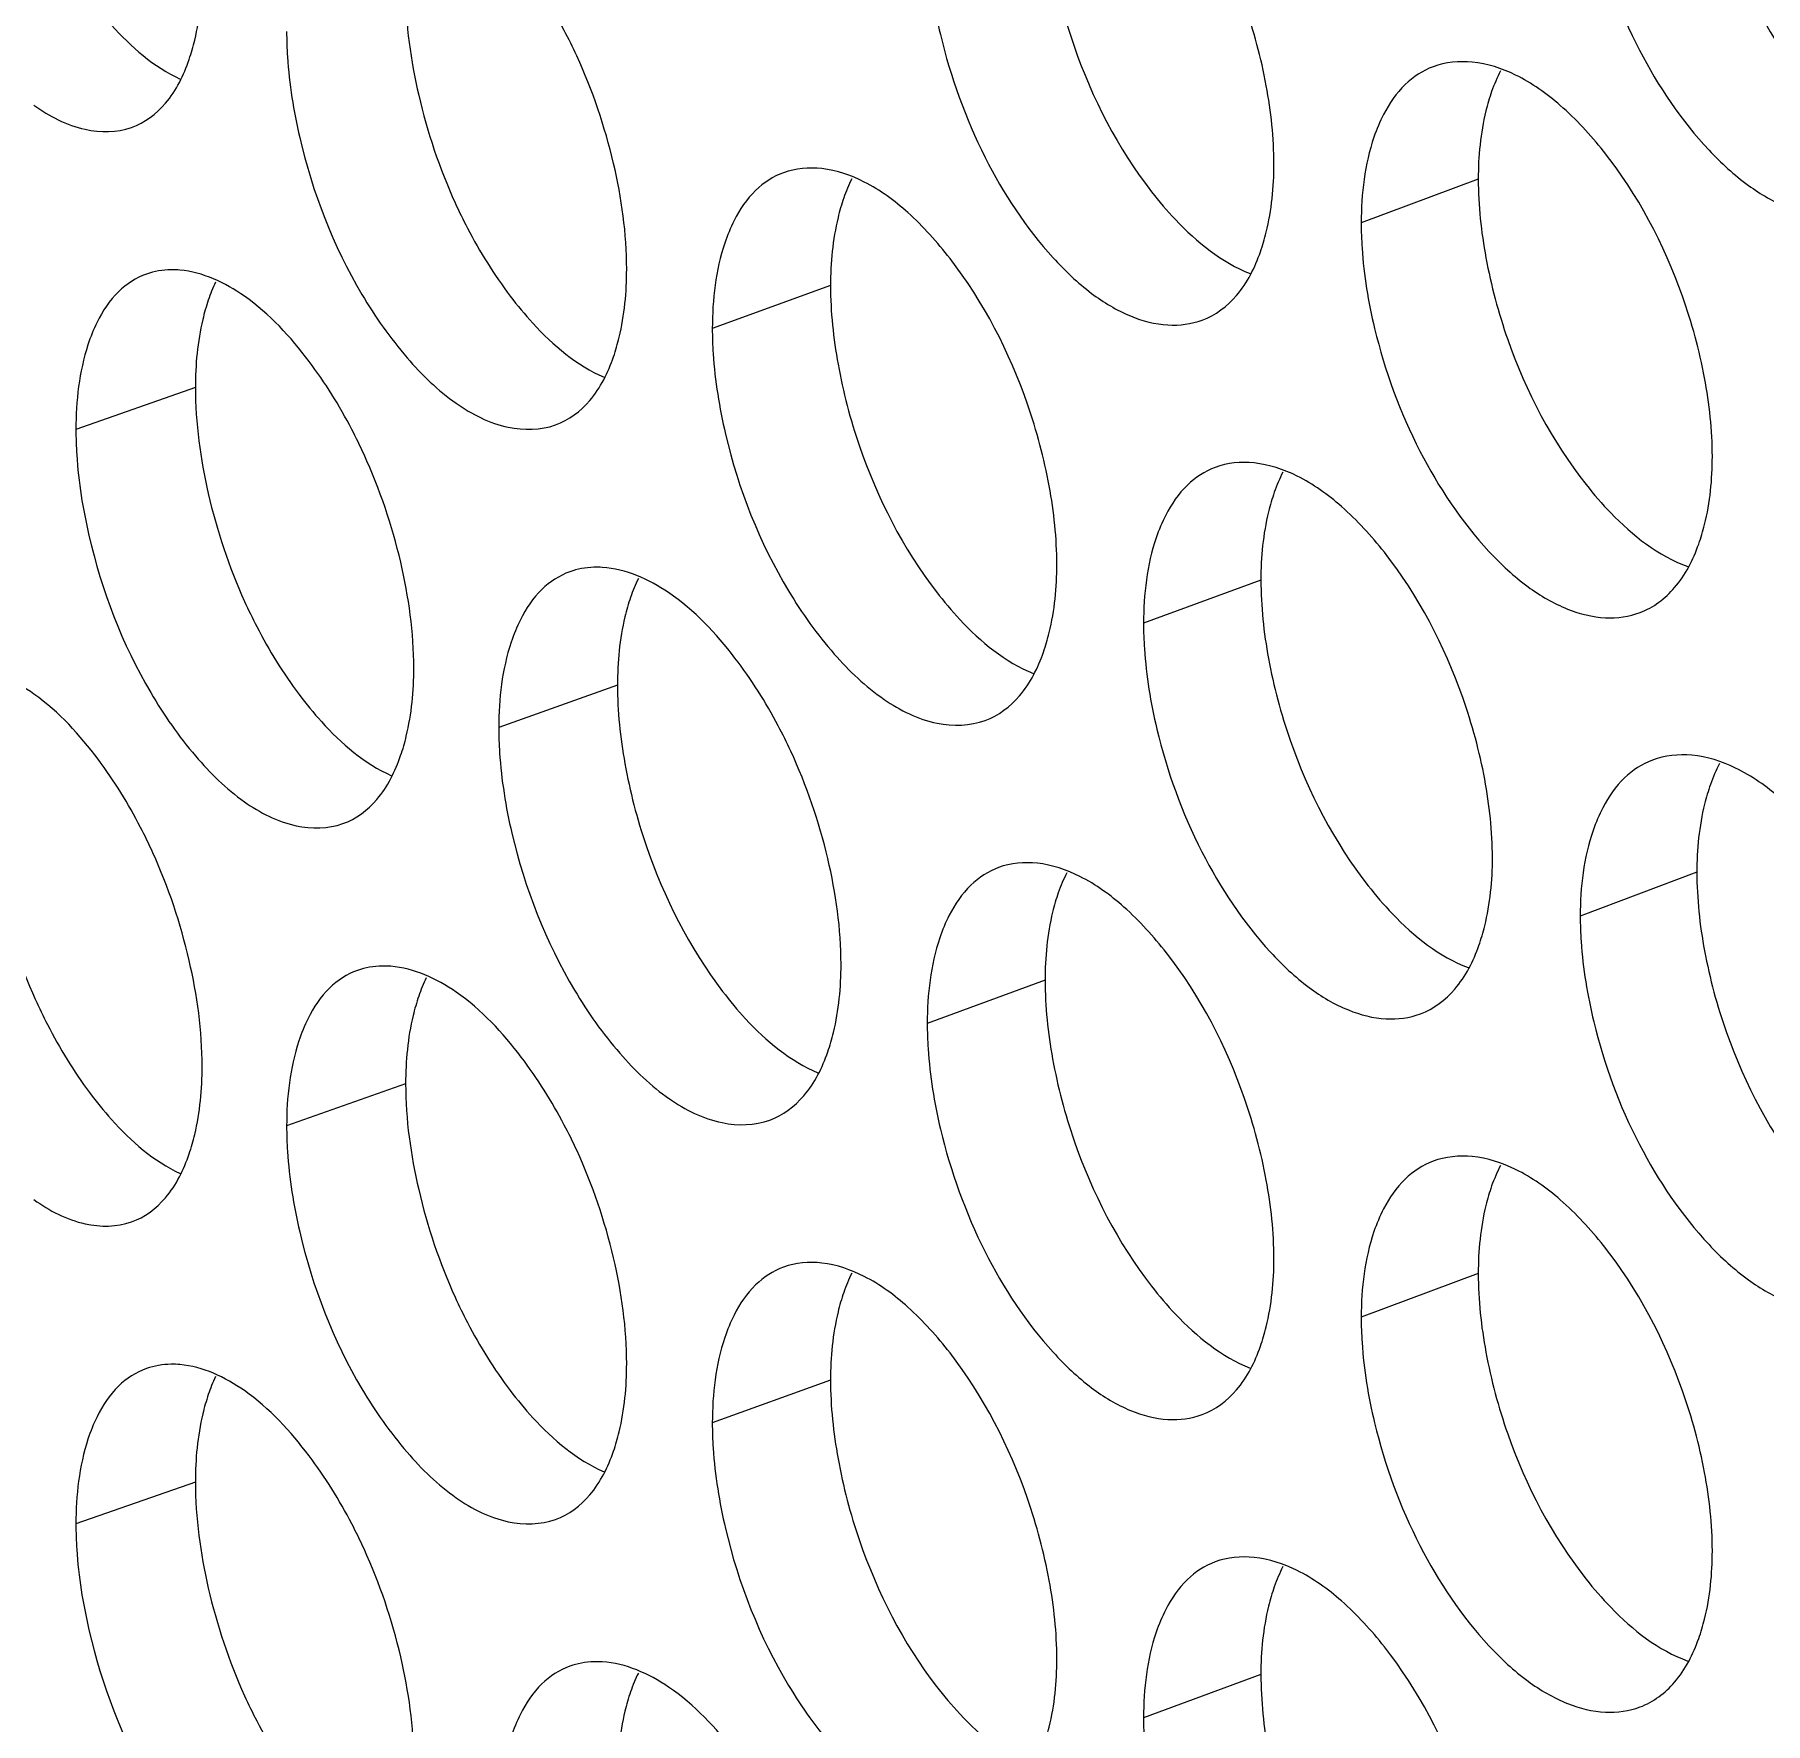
# Model space of a CAD drawing. Header units: millimetres. Extents: x 1177 to 4147, y 93 to 2194.
# Drawn here: x 2520.02 to 2532.47, y 943.65 to 955.8 of the extents above; entities that cross this region are included whole.
import ezdxf

# ---------------------------------------------------------------- set-up
doc = ezdxf.new("R2010")
doc.units = ezdxf.units.MM
doc.header["$LTSCALE"] = 0.1
doc.layers.get('0').update_dxf_attribs({"lineweight": 13})
doc.layers.add('标注', color=251, linetype='Continuous', lineweight=9)

# ---------------------------------------------------------------- blocks, each defined once
blk = doc.blocks.new('02')
at = {"layer": '标注'}
for p, q in [((4383.995, 955.218), (4382.792, 954.769)), ((4383.995, 955.218), (4382.792, 954.769)), ((4377.338, 954.123), (4376.123, 953.683)), ((4370.81, 953.075), (4369.582, 952.644)), ((4381.761, 951.097), (4380.555, 950.652)), ((4375.148, 950.018), (4373.928, 949.582)), ((4386.242, 948.093), (4385.043, 947.642)), ((4379.543, 946.983), (4378.332, 946.54)), ((4372.971, 945.919), (4371.748, 945.485)), ((4383.995, 943.968), (4382.792, 943.519)), ((4377.338, 942.873), (4376.123, 942.433)), ((4370.81, 941.825), (4369.582, 941.394)), ((4370.81, 941.825), (4369.582, 941.394)), ((4381.761, 939.847), (4380.555, 939.402))]:
    blk.add_line(p, q, dxfattribs=at)
for points, knots in [([(4386.242, 959.343), (4386.242, 959.073), (4386.303, 958.512), (4386.598, 957.424), (4387.006, 956.648), (4387.358, 956.206)], [0, 0, 0, 0, 0.239996, 0.497521, 1, 1, 1, 1]), ([(4381.895, 955.372), (4381.895, 955.642), (4381.834, 956.203), (4381.542, 957.291), (4381.139, 958.069), (4380.791, 958.515)], [0, 0, 0, 0, 0.240004, 0.497624, 1, 1, 1, 1]), ([(4381.895, 955.372), (4381.895, 955.642), (4381.834, 956.203), (4381.542, 957.291), (4381.139, 958.069), (4380.791, 958.515)], [0, 0, 0, 0, 0.240004, 0.497624, 1, 1, 1, 1]), ([(4379.543, 958.233), (4379.543, 957.962), (4379.603, 957.401), (4379.892, 956.312), (4380.291, 955.534), (4380.638, 955.088)], [0, 0, 0, 0, 0.240215, 0.497973, 1, 1, 1, 1]), ([(4379.543, 958.233), (4379.543, 957.962), (4379.603, 957.401), (4379.892, 956.312), (4380.291, 955.534), (4380.638, 955.088)], [0, 0, 0, 0, 0.240215, 0.497973, 1, 1, 1, 1]), ([(4378.332, 957.79), (4378.332, 957.703), (4378.345, 957.337), (4378.404, 956.974), (4378.468, 956.703)], [0, 0, 0, 0, 0.23764, 1, 1, 1, 1]), ([(4378.332, 957.79), (4378.332, 957.703), (4378.345, 957.337), (4378.404, 956.974), (4378.468, 956.703)], [0, 0, 0, 0, 0.23764, 1, 1, 1, 1]), ([(4385.183, 957.806), (4385.288, 957.37), (4385.591, 956.549), (4386.183, 955.668), (4386.74, 955.154), (4387.151, 954.914), (4387.557, 954.814), (4387.818, 954.85), (4387.93, 954.893)], [0, 0, 0, 0, 0.307608, 0.594138, 0.718158, 0.825202, 0.917274, 1, 1, 1, 1]), ([(4374.73, 956.485), (4374.689, 956.573), (4374.525, 956.906), (4374.327, 957.223), (4374.16, 957.442)], [0, 0, 0, 0, 0.259052, 1, 1, 1, 1]), ([(4370.746, 956.449), (4370.769, 956.514), (4370.852, 956.807), (4370.88, 957.113), (4370.88, 957.348)], [0, 0, 0, 0, 0.227639, 1, 1, 1, 1]), ([(4369.722, 957.078), (4369.793, 956.983), (4370.056, 956.659), (4370.382, 956.372), (4370.654, 956.247)], [0, 0, 0, 0, 0.283758, 1, 1, 1, 1]), ([(4372.971, 957.169), (4372.971, 956.804), (4373.077, 956.048), (4373.319, 955.328), (4373.48, 954.974)], [0, 0, 0, 0, 0.484071, 1, 1, 1, 1]), ([(4371.748, 956.735), (4371.748, 956.648), (4371.761, 956.282), (4371.819, 955.919), (4371.882, 955.647)], [0, 0, 0, 0, 0.237569, 1, 1, 1, 1]), ([(4378.468, 956.703), (4378.572, 956.268), (4378.867, 955.448), (4379.445, 954.565), (4379.99, 954.045), (4380.392, 953.801), (4380.79, 953.695), (4381.046, 953.728), (4381.157, 953.769)], [0, 0, 0, 0, 0.309142, 0.59647, 0.720459, 0.827093, 0.918352, 1, 1, 1, 1]), ([(4378.468, 956.703), (4378.572, 956.268), (4378.867, 955.448), (4379.445, 954.565), (4379.99, 954.045), (4380.392, 953.801), (4380.79, 953.695), (4381.046, 953.728), (4381.157, 953.769)], [0, 0, 0, 0, 0.309142, 0.59647, 0.720459, 0.827093, 0.918352, 1, 1, 1, 1]), ([(4375.243, 954.292), (4375.243, 954.657), (4375.137, 955.412), (4374.892, 956.131), (4374.73, 956.485)], [0, 0, 0, 0, 0.483896, 1, 1, 1, 1]), ([(4370.154, 955.749), (4370.289, 955.797), (4370.553, 955.997), (4370.691, 956.287), (4370.746, 956.449)], [0, 0, 0, 0, 0.455161, 1, 1, 1, 1]), ([(4383.531, 956.373), (4383.425, 956.333), (4383.218, 956.197), (4383.08, 955.995), (4383.022, 955.883)], [0, 0, 0, 0, 0.472462, 1, 1, 1, 1]), ([(4383.531, 956.373), (4383.425, 956.333), (4383.218, 956.197), (4383.08, 955.995), (4383.022, 955.883)], [0, 0, 0, 0, 0.472462, 1, 1, 1, 1]), ([(4385.283, 955.505), (4385.148, 955.674), (4384.876, 955.971), (4384.419, 956.297), (4383.959, 956.449), (4383.658, 956.42), (4383.531, 956.373)], [0, 0, 0, 0, 0.312206, 0.579944, 0.804159, 1, 1, 1, 1]), ([(4385.283, 955.505), (4385.148, 955.674), (4384.876, 955.971), (4384.419, 956.297), (4383.959, 956.449), (4383.658, 956.42), (4383.531, 956.373)], [0, 0, 0, 0, 0.312206, 0.579944, 0.804159, 1, 1, 1, 1]), ([(4369.151, 955.978), (4369.309, 955.865), (4369.629, 955.695), (4370.004, 955.696), (4370.154, 955.749)], [0, 0, 0, 0, 0.548694, 1, 1, 1, 1]), ([(4384.133, 956.119), (4384.11, 956.053), (4384.024, 955.76), (4383.995, 955.453), (4383.995, 955.218)], [0, 0, 0, 0, 0.228418, 1, 1, 1, 1]), ([(4384.133, 956.119), (4384.11, 956.053), (4384.024, 955.76), (4383.995, 955.453), (4383.995, 955.218)], [0, 0, 0, 0, 0.228418, 1, 1, 1, 1]), ([(4383.022, 955.883), (4382.983, 955.808), (4382.837, 955.455), (4382.792, 955.066), (4382.792, 954.769)], [0, 0, 0, 0, 0.221061, 1, 1, 1, 1]), ([(4383.022, 955.883), (4382.983, 955.808), (4382.837, 955.455), (4382.792, 955.066), (4382.792, 954.769)], [0, 0, 0, 0, 0.221061, 1, 1, 1, 1]), ([(4371.882, 955.647), (4372.013, 955.083), (4372.325, 954.279), (4372.943, 953.396), (4373.303, 953.045), (4373.491, 952.914)], [0, 0, 0, 0, 0.538492, 0.786102, 1, 1, 1, 1]), ([(4386.401, 952.368), (4386.401, 952.638), (4386.339, 953.199), (4386.043, 954.286), (4385.635, 955.062), (4385.283, 955.505)], [0, 0, 0, 0, 0.239858, 0.497322, 1, 1, 1, 1]), ([(4386.401, 952.368), (4386.401, 952.638), (4386.339, 953.199), (4386.043, 954.286), (4385.635, 955.062), (4385.283, 955.505)], [0, 0, 0, 0, 0.239858, 0.497322, 1, 1, 1, 1]), ([(4376.855, 955.284), (4376.749, 955.246), (4376.54, 955.109), (4376.404, 954.905), (4376.347, 954.792)], [0, 0, 0, 0, 0.470447, 1, 1, 1, 1]), ([(4378.566, 954.402), (4378.435, 954.571), (4378.17, 954.868), (4377.724, 955.196), (4377.275, 955.354), (4376.979, 955.329), (4376.855, 955.284)], [0, 0, 0, 0, 0.313876, 0.582158, 0.805693, 1, 1, 1, 1]), ([(4381.757, 954.471), (4381.78, 954.537), (4381.866, 954.829), (4381.895, 955.137), (4381.895, 955.372)], [0, 0, 0, 0, 0.228354, 1, 1, 1, 1]), ([(4381.757, 954.471), (4381.78, 954.537), (4381.866, 954.829), (4381.895, 955.137), (4381.895, 955.372)], [0, 0, 0, 0, 0.228354, 1, 1, 1, 1]), ([(4380.638, 955.088), (4380.715, 954.988), (4381, 954.654), (4381.357, 954.362), (4381.651, 954.247)], [0, 0, 0, 0, 0.28452, 1, 1, 1, 1]), ([(4380.638, 955.088), (4380.715, 954.988), (4381, 954.654), (4381.357, 954.362), (4381.651, 954.247)], [0, 0, 0, 0, 0.28452, 1, 1, 1, 1]), ([(4383.995, 955.218), (4383.995, 954.947), (4384.056, 954.386), (4384.349, 953.298), (4384.753, 952.521), (4385.104, 952.078)], [0, 0, 0, 0, 0.240069, 0.497672, 1, 1, 1, 1]), ([(4383.995, 955.218), (4383.995, 954.947), (4384.056, 954.386), (4384.349, 953.298), (4384.753, 952.521), (4385.104, 952.078)], [0, 0, 0, 0, 0.240069, 0.497672, 1, 1, 1, 1]), ([(4373.48, 954.974), (4373.52, 954.886), (4373.683, 954.553), (4373.88, 954.235), (4374.046, 954.016)], [0, 0, 0, 0, 0.259163, 1, 1, 1, 1]), ([(4377.474, 955.024), (4377.451, 954.958), (4377.366, 954.665), (4377.338, 954.358), (4377.338, 954.123)], [0, 0, 0, 0, 0.227989, 1, 1, 1, 1]), ([(4376.347, 954.792), (4376.309, 954.717), (4376.166, 954.365), (4376.123, 953.979), (4376.123, 953.683)], [0, 0, 0, 0, 0.220518, 1, 1, 1, 1]), ([(4382.792, 954.769), (4382.792, 954.682), (4382.805, 954.317), (4382.865, 953.954), (4382.93, 953.683)], [0, 0, 0, 0, 0.237689, 1, 1, 1, 1]), ([(4382.792, 954.769), (4382.792, 954.682), (4382.805, 954.317), (4382.865, 953.954), (4382.93, 953.683)], [0, 0, 0, 0, 0.237689, 1, 1, 1, 1]), ([(4379.664, 951.257), (4379.664, 951.527), (4379.603, 952.088), (4379.312, 953.177), (4378.913, 953.955), (4378.566, 954.402)], [0, 0, 0, 0, 0.240077, 0.497775, 1, 1, 1, 1]), ([(4381.157, 953.769), (4381.293, 953.819), (4381.558, 954.02), (4381.7, 954.31), (4381.757, 954.471)], [0, 0, 0, 0, 0.459026, 1, 1, 1, 1]), ([(4381.157, 953.769), (4381.293, 953.819), (4381.558, 954.02), (4381.7, 954.31), (4381.757, 954.471)], [0, 0, 0, 0, 0.459026, 1, 1, 1, 1]), ([(4370.307, 954.242), (4370.2, 954.204), (4369.991, 954.068), (4369.857, 953.861), (4369.8, 953.747)], [0, 0, 0, 0, 0.468263, 1, 1, 1, 1]), ([(4370.651, 954.283), (4370.621, 954.285), (4370.505, 954.29), (4370.388, 954.27), (4370.307, 954.242)], [0, 0, 0, 0, 0.258637, 1, 1, 1, 1]), ([(4371.978, 953.345), (4371.789, 953.596), (4371.414, 954.01), (4370.888, 954.262), (4370.651, 954.283)], [0, 0, 0, 0, 0.568686, 1, 1, 1, 1]), ([(4375.108, 953.392), (4375.131, 953.458), (4375.215, 953.75), (4375.243, 954.057), (4375.243, 954.292)], [0, 0, 0, 0, 0.227924, 1, 1, 1, 1]), ([(4374.046, 954.016), (4374.119, 953.92), (4374.391, 953.591), (4374.729, 953.303), (4375.01, 953.181)], [0, 0, 0, 0, 0.284096, 1, 1, 1, 1]), ([(4377.338, 954.123), (4377.338, 953.853), (4377.398, 953.291), (4377.685, 952.202), (4378.082, 951.423), (4378.426, 950.975)], [0, 0, 0, 0, 0.240288, 0.498123, 1, 1, 1, 1]), ([(4370.943, 953.974), (4370.921, 953.909), (4370.838, 953.616), (4370.81, 953.31), (4370.81, 953.075)], [0, 0, 0, 0, 0.227562, 1, 1, 1, 1]), ([(4369.8, 953.747), (4369.763, 953.672), (4369.624, 953.321), (4369.582, 952.937), (4369.582, 952.644)], [0, 0, 0, 0, 0.220019, 1, 1, 1, 1]), ([(4376.123, 953.683), (4376.123, 953.596), (4376.136, 953.231), (4376.195, 952.867), (4376.259, 952.596)], [0, 0, 0, 0, 0.237616, 1, 1, 1, 1]), ([(4382.93, 953.683), (4383.035, 953.247), (4383.336, 952.427), (4383.922, 951.545), (4384.475, 951.029), (4384.884, 950.788), (4385.287, 950.686), (4385.546, 950.721), (4385.658, 950.763)], [0, 0, 0, 0, 0.308117, 0.594911, 0.718921, 0.825829, 0.917631, 1, 1, 1, 1]), ([(4382.93, 953.683), (4383.035, 953.247), (4383.336, 952.427), (4383.922, 951.545), (4384.475, 951.029), (4384.884, 950.788), (4385.287, 950.686), (4385.546, 950.721), (4385.658, 950.763)], [0, 0, 0, 0, 0.308117, 0.594911, 0.718921, 0.825829, 0.917631, 1, 1, 1, 1]), ([(4372.544, 952.387), (4372.504, 952.474), (4372.341, 952.808), (4372.144, 953.126), (4371.978, 953.345)], [0, 0, 0, 0, 0.259142, 1, 1, 1, 1]), ([(4374.512, 952.691), (4374.648, 952.74), (4374.912, 952.941), (4375.052, 953.231), (4375.108, 953.392)], [0, 0, 0, 0, 0.456741, 1, 1, 1, 1]), ([(4370.81, 953.075), (4370.81, 952.709), (4370.914, 951.954), (4371.155, 951.233), (4371.315, 950.878)], [0, 0, 0, 0, 0.484109, 1, 1, 1, 1]), ([(4373.491, 952.914), (4373.652, 952.801), (4373.979, 952.631), (4374.36, 952.637), (4374.512, 952.691)], [0, 0, 0, 0, 0.547725, 1, 1, 1, 1]), ([(4369.582, 952.644), (4369.582, 952.557), (4369.595, 952.191), (4369.653, 951.827), (4369.716, 951.555)], [0, 0, 0, 0, 0.237546, 1, 1, 1, 1]), ([(4376.259, 952.596), (4376.391, 952.032), (4376.708, 951.228), (4377.334, 950.349), (4377.698, 950.001), (4377.889, 949.87)], [0, 0, 0, 0, 0.537696, 0.785444, 1, 1, 1, 1]), ([(4373.055, 950.192), (4373.055, 950.558), (4372.949, 951.312), (4372.706, 952.032), (4372.544, 952.387)], [0, 0, 0, 0, 0.483934, 1, 1, 1, 1]), ([(4381.292, 952.255), (4381.185, 952.215), (4380.978, 952.08), (4380.841, 951.877), (4380.783, 951.764)], [0, 0, 0, 0, 0.471808, 1, 1, 1, 1]), ([(4383.03, 951.382), (4382.897, 951.551), (4382.626, 951.848), (4382.173, 952.174), (4381.717, 952.329), (4381.417, 952.301), (4381.292, 952.255)], [0, 0, 0, 0, 0.312757, 0.580674, 0.804664, 1, 1, 1, 1]), ([(4386.261, 951.467), (4386.285, 951.532), (4386.371, 951.825), (4386.401, 952.133), (4386.401, 952.368)], [0, 0, 0, 0, 0.228642, 1, 1, 1, 1]), ([(4386.261, 951.467), (4386.285, 951.532), (4386.371, 951.825), (4386.401, 952.133), (4386.401, 952.368)], [0, 0, 0, 0, 0.228642, 1, 1, 1, 1]), ([(4385.104, 952.078), (4385.183, 951.977), (4385.477, 951.638), (4385.846, 951.345), (4386.149, 951.235)], [0, 0, 0, 0, 0.284751, 1, 1, 1, 1]), ([(4385.104, 952.078), (4385.183, 951.977), (4385.477, 951.638), (4385.846, 951.345), (4386.149, 951.235)], [0, 0, 0, 0, 0.284751, 1, 1, 1, 1]), ([(4381.899, 951.999), (4381.876, 951.933), (4381.79, 951.64), (4381.761, 951.333), (4381.761, 951.097)], [0, 0, 0, 0, 0.228275, 1, 1, 1, 1]), ([(4380.783, 951.764), (4380.745, 951.69), (4380.599, 951.336), (4380.555, 950.948), (4380.555, 950.652)], [0, 0, 0, 0, 0.220876, 1, 1, 1, 1]), ([(4369.716, 951.555), (4369.845, 950.991), (4370.155, 950.186), (4370.769, 949.302), (4371.126, 948.951), (4371.314, 948.818)], [0, 0, 0, 0, 0.53889, 0.786432, 1, 1, 1, 1]), ([(4384.141, 948.242), (4384.141, 948.512), (4384.079, 949.073), (4383.785, 950.161), (4383.38, 950.938), (4383.03, 951.382)], [0, 0, 0, 0, 0.239931, 0.497473, 1, 1, 1, 1]), ([(4385.658, 950.763), (4385.795, 950.814), (4386.059, 951.016), (4386.204, 951.306), (4386.261, 951.467)], [0, 0, 0, 0, 0.460494, 1, 1, 1, 1]), ([(4385.658, 950.763), (4385.795, 950.814), (4386.059, 951.016), (4386.204, 951.306), (4386.261, 951.467)], [0, 0, 0, 0, 0.460494, 1, 1, 1, 1]), ([(4374.658, 951.182), (4374.552, 951.143), (4374.343, 951.007), (4374.208, 950.802), (4374.15, 950.688)], [0, 0, 0, 0, 0.469738, 1, 1, 1, 1]), ([(4374.992, 951.227), (4374.963, 951.229), (4374.85, 951.23), (4374.737, 951.21), (4374.658, 951.182)], [0, 0, 0, 0, 0.257824, 1, 1, 1, 1]), ([(4376.356, 950.295), (4376.161, 950.548), (4375.776, 950.966), (4375.235, 951.212), (4374.992, 951.227)], [0, 0, 0, 0, 0.568444, 1, 1, 1, 1]), ([(4379.527, 950.356), (4379.55, 950.422), (4379.635, 950.714), (4379.664, 951.022), (4379.664, 951.257)], [0, 0, 0, 0, 0.22821, 1, 1, 1, 1]), ([(4378.426, 950.975), (4378.502, 950.877), (4378.782, 950.544), (4379.133, 950.254), (4379.423, 950.137)], [0, 0, 0, 0, 0.28439, 1, 1, 1, 1]), ([(4381.761, 951.097), (4381.761, 950.827), (4381.822, 950.266), (4382.113, 949.178), (4382.515, 948.4), (4382.864, 947.955)], [0, 0, 0, 0, 0.240142, 0.497822, 1, 1, 1, 1]), ([(4371.315, 950.878), (4371.355, 950.791), (4371.516, 950.457), (4371.712, 950.139), (4371.877, 949.92)], [0, 0, 0, 0, 0.259253, 1, 1, 1, 1]), ([(4375.283, 950.919), (4375.26, 950.853), (4375.176, 950.56), (4375.148, 950.253), (4375.148, 950.018)], [0, 0, 0, 0, 0.227846, 1, 1, 1, 1]), ([(4374.15, 950.688), (4374.113, 950.614), (4373.971, 950.262), (4373.928, 949.876), (4373.928, 949.582)], [0, 0, 0, 0, 0.220347, 1, 1, 1, 1]), ([(4380.555, 950.652), (4380.555, 950.565), (4380.568, 950.199), (4380.628, 949.836), (4380.692, 949.565)], [0, 0, 0, 0, 0.237664, 1, 1, 1, 1]), ([(4376.929, 949.339), (4376.889, 949.426), (4376.724, 949.759), (4376.524, 950.076), (4376.356, 950.295)], [0, 0, 0, 0, 0.258962, 1, 1, 1, 1]), ([(4378.928, 949.654), (4379.064, 949.704), (4379.328, 949.905), (4379.47, 950.195), (4379.527, 950.356)], [0, 0, 0, 0, 0.458276, 1, 1, 1, 1]), ([(4369.811, 949.254), (4369.623, 949.504), (4369.252, 949.919), (4368.729, 950.173), (4368.492, 950.194)], [0, 0, 0, 0, 0.569371, 1, 1, 1, 1]), ([(4372.92, 949.293), (4372.943, 949.358), (4373.026, 949.651), (4373.055, 949.958), (4373.055, 950.192)], [0, 0, 0, 0, 0.227782, 1, 1, 1, 1]), ([(4371.877, 949.92), (4371.949, 949.824), (4372.216, 949.498), (4372.548, 949.21), (4372.825, 949.086)], [0, 0, 0, 0, 0.283932, 1, 1, 1, 1]), ([(4375.148, 950.018), (4375.148, 949.748), (4375.207, 949.187), (4375.492, 948.097), (4375.886, 947.317), (4376.229, 946.868)], [0, 0, 0, 0, 0.240361, 0.498273, 1, 1, 1, 1]), ([(4377.889, 949.87), (4378.053, 949.758), (4378.387, 949.589), (4378.773, 949.597), (4378.928, 949.654)], [0, 0, 0, 0, 0.54679, 1, 1, 1, 1]), ([(4373.928, 949.582), (4373.928, 949.495), (4373.941, 949.129), (4374, 948.765), (4374.063, 948.494)], [0, 0, 0, 0, 0.237593, 1, 1, 1, 1]), ([(4380.692, 949.565), (4380.796, 949.13), (4381.094, 948.31), (4381.677, 947.427), (4382.226, 946.909), (4382.631, 946.667), (4383.031, 946.563), (4383.289, 946.596), (4383.401, 946.638)], [0, 0, 0, 0, 0.308628, 0.595689, 0.719688, 0.826459, 0.91799, 1, 1, 1, 1]), ([(4370.373, 948.293), (4370.333, 948.381), (4370.172, 948.715), (4369.976, 949.033), (4369.811, 949.254)], [0, 0, 0, 0, 0.259231, 1, 1, 1, 1]), ([(4372.326, 948.593), (4372.461, 948.641), (4372.725, 948.841), (4372.864, 949.132), (4372.92, 949.293)], [0, 0, 0, 0, 0.455957, 1, 1, 1, 1]), ([(4377.446, 947.147), (4377.446, 947.512), (4377.339, 948.266), (4377.093, 948.985), (4376.929, 949.339)], [0, 0, 0, 0, 0.483858, 1, 1, 1, 1]), ([(4385.785, 949.246), (4385.679, 949.206), (4385.472, 949.071), (4385.334, 948.869), (4385.276, 948.757)], [0, 0, 0, 0, 0.473099, 1, 1, 1, 1]), ([(4387.549, 948.384), (4387.414, 948.553), (4387.139, 948.849), (4386.678, 949.174), (4386.215, 949.325), (4385.912, 949.294), (4385.785, 949.246)], [0, 0, 0, 0, 0.31166, 0.579222, 0.803661, 1, 1, 1, 1]), ([(4368.662, 948.986), (4368.662, 948.62), (4368.766, 947.865), (4369.005, 947.143), (4369.165, 946.788)], [0, 0, 0, 0, 0.484147, 1, 1, 1, 1]), ([(4386.381, 948.995), (4386.358, 948.929), (4386.271, 948.636), (4386.242, 948.328), (4386.242, 948.093)], [0, 0, 0, 0, 0.228562, 1, 1, 1, 1]), ([(4371.314, 948.818), (4371.473, 948.706), (4371.797, 948.536), (4372.175, 948.539), (4372.326, 948.593)], [0, 0, 0, 0, 0.548205, 1, 1, 1, 1]), ([(4385.276, 948.757), (4385.237, 948.682), (4385.089, 948.329), (4385.043, 947.939), (4385.043, 947.642)], [0, 0, 0, 0, 0.221251, 1, 1, 1, 1]), ([(4374.063, 948.494), (4374.195, 947.93), (4374.509, 947.126), (4375.131, 946.245), (4375.493, 945.896), (4375.683, 945.764)], [0, 0, 0, 0, 0.538094, 0.785773, 1, 1, 1, 1]), ([(4370.88, 946.098), (4370.88, 946.463), (4370.775, 947.218), (4370.534, 947.939), (4370.373, 948.293)], [0, 0, 0, 0, 0.483972, 1, 1, 1, 1]), ([(4379.066, 948.142), (4378.96, 948.103), (4378.752, 947.967), (4378.616, 947.764), (4378.558, 947.651)], [0, 0, 0, 0, 0.471136, 1, 1, 1, 1]), ([(4380.791, 947.265), (4380.659, 947.433), (4380.391, 947.73), (4379.941, 948.058), (4379.489, 948.214), (4379.191, 948.188), (4379.066, 948.142)], [0, 0, 0, 0, 0.313314, 0.581411, 0.805175, 1, 1, 1, 1]), ([(4384.002, 947.341), (4384.025, 947.407), (4384.112, 947.699), (4384.141, 948.007), (4384.141, 948.242)], [0, 0, 0, 0, 0.228498, 1, 1, 1, 1]), ([(4382.864, 947.955), (4382.942, 947.855), (4383.231, 947.518), (4383.595, 947.226), (4383.893, 947.113)], [0, 0, 0, 0, 0.284641, 1, 1, 1, 1]), ([(4386.242, 948.093), (4386.242, 947.823), (4386.303, 947.262), (4386.598, 946.174), (4387.006, 945.398), (4387.358, 944.956)], [0, 0, 0, 0, 0.239996, 0.497521, 1, 1, 1, 1]), ([(4379.679, 947.883), (4379.656, 947.818), (4379.571, 947.525), (4379.543, 947.218), (4379.543, 946.983)], [0, 0, 0, 0, 0.228131, 1, 1, 1, 1]), ([(4378.558, 947.651), (4378.52, 947.576), (4378.376, 947.223), (4378.332, 946.836), (4378.332, 946.54)], [0, 0, 0, 0, 0.220694, 1, 1, 1, 1]), ([(4385.043, 947.642), (4385.043, 947.555), (4385.057, 947.189), (4385.117, 946.826), (4385.183, 946.556)], [0, 0, 0, 0, 0.237713, 1, 1, 1, 1]), ([(4381.895, 944.122), (4381.895, 944.392), (4381.834, 944.953), (4381.542, 946.041), (4381.139, 946.819), (4380.791, 947.265)], [0, 0, 0, 0, 0.240004, 0.497624, 1, 1, 1, 1]), ([(4383.401, 946.638), (4383.537, 946.689), (4383.801, 946.89), (4383.945, 947.18), (4384.002, 947.341)], [0, 0, 0, 0, 0.459766, 1, 1, 1, 1]), ([(4372.475, 947.084), (4372.369, 947.046), (4372.16, 946.91), (4372.025, 946.704), (4371.968, 946.59)], [0, 0, 0, 0, 0.469011, 1, 1, 1, 1]), ([(4372.82, 947.127), (4372.79, 947.129), (4372.674, 947.133), (4372.557, 947.113), (4372.475, 947.084)], [0, 0, 0, 0, 0.258462, 1, 1, 1, 1]), ([(4374.16, 946.192), (4373.969, 946.444), (4373.59, 946.858), (4373.059, 947.108), (4372.82, 947.127)], [0, 0, 0, 0, 0.568222, 1, 1, 1, 1]), ([(4377.31, 946.247), (4377.333, 946.312), (4377.418, 946.605), (4377.446, 946.912), (4377.446, 947.147)], [0, 0, 0, 0, 0.228067, 1, 1, 1, 1]), ([(4379.543, 946.983), (4379.543, 946.712), (4379.603, 946.151), (4379.892, 945.062), (4380.291, 944.284), (4380.638, 943.838)], [0, 0, 0, 0, 0.240215, 0.497973, 1, 1, 1, 1]), ([(4369.165, 946.788), (4369.204, 946.7), (4369.364, 946.366), (4369.558, 946.048), (4369.722, 945.828)], [0, 0, 0, 0, 0.259343, 1, 1, 1, 1]), ([(4373.106, 946.819), (4373.083, 946.754), (4372.999, 946.461), (4372.971, 946.154), (4372.971, 945.919)], [0, 0, 0, 0, 0.227704, 1, 1, 1, 1]), ([(4376.229, 946.868), (4376.303, 946.771), (4376.579, 946.44), (4376.924, 946.151), (4377.209, 946.031)], [0, 0, 0, 0, 0.284248, 1, 1, 1, 1]), ([(4371.968, 946.59), (4371.931, 946.516), (4371.791, 946.164), (4371.748, 945.779), (4371.748, 945.485)], [0, 0, 0, 0, 0.22018, 1, 1, 1, 1]), ([(4378.332, 946.54), (4378.332, 946.453), (4378.345, 946.087), (4378.404, 945.724), (4378.468, 945.453)], [0, 0, 0, 0, 0.23764, 1, 1, 1, 1]), ([(4385.183, 946.556), (4385.288, 946.12), (4385.591, 945.299), (4386.183, 944.418), (4386.74, 943.904), (4387.151, 943.664), (4387.557, 943.564), (4387.818, 943.6), (4387.93, 943.643)], [0, 0, 0, 0, 0.307608, 0.594138, 0.718158, 0.825202, 0.917274, 1, 1, 1, 1]), ([(4374.73, 945.235), (4374.689, 945.323), (4374.525, 945.656), (4374.327, 945.973), (4374.16, 946.192)], [0, 0, 0, 0, 0.259052, 1, 1, 1, 1]), ([(4376.713, 945.545), (4376.848, 945.594), (4377.113, 945.795), (4377.254, 946.085), (4377.31, 946.247)], [0, 0, 0, 0, 0.457514, 1, 1, 1, 1]), ([(4370.746, 945.199), (4370.769, 945.264), (4370.852, 945.557), (4370.88, 945.863), (4370.88, 946.098)], [0, 0, 0, 0, 0.227639, 1, 1, 1, 1]), ([(4369.722, 945.828), (4369.793, 945.733), (4370.056, 945.409), (4370.382, 945.122), (4370.654, 944.997)], [0, 0, 0, 0, 0.283758, 1, 1, 1, 1]), ([(4372.971, 945.919), (4372.971, 945.554), (4373.077, 944.798), (4373.319, 944.078), (4373.48, 943.724)], [0, 0, 0, 0, 0.484071, 1, 1, 1, 1]), ([(4375.683, 945.764), (4375.845, 945.652), (4376.176, 945.483), (4376.559, 945.489), (4376.713, 945.545)], [0, 0, 0, 0, 0.547253, 1, 1, 1, 1]), ([(4371.748, 945.485), (4371.748, 945.398), (4371.761, 945.032), (4371.819, 944.669), (4371.882, 944.397)], [0, 0, 0, 0, 0.237569, 1, 1, 1, 1]), ([(4378.468, 945.453), (4378.572, 945.018), (4378.867, 944.198), (4379.445, 943.315), (4379.99, 942.795), (4380.392, 942.551), (4380.79, 942.445), (4381.046, 942.478), (4381.157, 942.519)], [0, 0, 0, 0, 0.309142, 0.59647, 0.720459, 0.827093, 0.918352, 1, 1, 1, 1]), ([(4370.154, 944.499), (4370.289, 944.547), (4370.553, 944.747), (4370.691, 945.037), (4370.746, 945.199)], [0, 0, 0, 0, 0.455161, 1, 1, 1, 1]), ([(4375.243, 943.042), (4375.243, 943.407), (4375.137, 944.162), (4374.892, 944.881), (4374.73, 945.235)], [0, 0, 0, 0, 0.483896, 1, 1, 1, 1]), ([(4383.531, 945.123), (4383.425, 945.083), (4383.218, 944.947), (4383.08, 944.745), (4383.022, 944.633)], [0, 0, 0, 0, 0.472462, 1, 1, 1, 1]), ([(4385.283, 944.255), (4385.148, 944.424), (4384.876, 944.721), (4384.419, 945.047), (4383.959, 945.199), (4383.658, 945.17), (4383.531, 945.123)], [0, 0, 0, 0, 0.312206, 0.579944, 0.804159, 1, 1, 1, 1]), ([(4384.133, 944.869), (4384.11, 944.803), (4384.024, 944.51), (4383.995, 944.203), (4383.995, 943.968)], [0, 0, 0, 0, 0.228418, 1, 1, 1, 1]), ([(4369.151, 944.728), (4369.309, 944.615), (4369.629, 944.445), (4370.004, 944.446), (4370.154, 944.499)], [0, 0, 0, 0, 0.548694, 1, 1, 1, 1]), ([(4383.022, 944.633), (4382.983, 944.558), (4382.837, 944.205), (4382.792, 943.816), (4382.792, 943.519)], [0, 0, 0, 0, 0.221061, 1, 1, 1, 1]), ([(4371.882, 944.397), (4372.013, 943.833), (4372.325, 943.029), (4372.943, 942.146), (4373.303, 941.795), (4373.491, 941.664)], [0, 0, 0, 0, 0.538492, 0.786102, 1, 1, 1, 1]), ([(4386.401, 941.118), (4386.401, 941.388), (4386.339, 941.949), (4386.043, 943.036), (4385.635, 943.812), (4385.283, 944.255)], [0, 0, 0, 0, 0.239858, 0.497322, 1, 1, 1, 1]), ([(4376.855, 944.034), (4376.749, 943.996), (4376.54, 943.859), (4376.404, 943.655), (4376.347, 943.542)], [0, 0, 0, 0, 0.470447, 1, 1, 1, 1]), ([(4378.566, 943.152), (4378.435, 943.321), (4378.17, 943.618), (4377.724, 943.946), (4377.275, 944.104), (4376.979, 944.079), (4376.855, 944.034)], [0, 0, 0, 0, 0.313876, 0.582158, 0.805693, 1, 1, 1, 1]), ([(4381.757, 943.221), (4381.78, 943.287), (4381.866, 943.579), (4381.895, 943.887), (4381.895, 944.122)], [0, 0, 0, 0, 0.228354, 1, 1, 1, 1]), ([(4383.995, 943.968), (4383.995, 943.697), (4384.056, 943.136), (4384.349, 942.048), (4384.753, 941.271), (4385.104, 940.828)], [0, 0, 0, 0, 0.240069, 0.497672, 1, 1, 1, 1]), ([(4373.48, 943.724), (4373.52, 943.636), (4373.683, 943.303), (4373.88, 942.985), (4374.046, 942.766)], [0, 0, 0, 0, 0.259163, 1, 1, 1, 1]), ([(4377.474, 943.774), (4377.451, 943.708), (4377.366, 943.415), (4377.338, 943.108), (4377.338, 942.873)], [0, 0, 0, 0, 0.227989, 1, 1, 1, 1]), ([(4380.638, 943.838), (4380.715, 943.738), (4381, 943.404), (4381.357, 943.112), (4381.651, 942.997)], [0, 0, 0, 0, 0.28452, 1, 1, 1, 1]), ([(4376.347, 943.542), (4376.309, 943.467), (4376.166, 943.115), (4376.123, 942.729), (4376.123, 942.433)], [0, 0, 0, 0, 0.220518, 1, 1, 1, 1]), ([(4382.792, 943.519), (4382.792, 943.432), (4382.805, 943.067), (4382.865, 942.704), (4382.93, 942.433)], [0, 0, 0, 0, 0.237689, 1, 1, 1, 1]), ([(4379.664, 940.007), (4379.664, 940.277), (4379.603, 940.838), (4379.312, 941.927), (4378.913, 942.705), (4378.566, 943.152)], [0, 0, 0, 0, 0.240077, 0.497775, 1, 1, 1, 1]), ([(4381.157, 942.519), (4381.293, 942.569), (4381.558, 942.77), (4381.7, 943.06), (4381.757, 943.221)], [0, 0, 0, 0, 0.459026, 1, 1, 1, 1]), ([(4370.307, 942.992), (4370.2, 942.954), (4369.991, 942.818), (4369.857, 942.611), (4369.8, 942.497)], [0, 0, 0, 0, 0.468263, 1, 1, 1, 1]), ([(4370.307, 942.992), (4370.2, 942.954), (4369.991, 942.818), (4369.857, 942.611), (4369.8, 942.497)], [0, 0, 0, 0, 0.468263, 1, 1, 1, 1]), ([(4370.651, 943.033), (4370.621, 943.035), (4370.505, 943.04), (4370.388, 943.02), (4370.307, 942.992)], [0, 0, 0, 0, 0.258637, 1, 1, 1, 1]), ([(4370.651, 943.033), (4370.621, 943.035), (4370.505, 943.04), (4370.388, 943.02), (4370.307, 942.992)], [0, 0, 0, 0, 0.258637, 1, 1, 1, 1]), ([(4371.978, 942.095), (4371.789, 942.346), (4371.414, 942.76), (4370.888, 943.012), (4370.651, 943.033)], [0, 0, 0, 0, 0.568686, 1, 1, 1, 1]), ([(4371.978, 942.095), (4371.789, 942.346), (4371.414, 942.76), (4370.888, 943.012), (4370.651, 943.033)], [0, 0, 0, 0, 0.568686, 1, 1, 1, 1]), ([(4375.108, 942.142), (4375.131, 942.208), (4375.215, 942.5), (4375.243, 942.807), (4375.243, 943.042)], [0, 0, 0, 0, 0.227924, 1, 1, 1, 1]), ([(4377.338, 942.873), (4377.338, 942.603), (4377.398, 942.041), (4377.685, 940.952), (4378.082, 940.173), (4378.426, 939.725)], [0, 0, 0, 0, 0.240288, 0.498123, 1, 1, 1, 1]), ([(4370.943, 942.724), (4370.921, 942.659), (4370.838, 942.366), (4370.81, 942.06), (4370.81, 941.825)], [0, 0, 0, 0, 0.227562, 1, 1, 1, 1]), ([(4370.943, 942.724), (4370.921, 942.659), (4370.838, 942.366), (4370.81, 942.06), (4370.81, 941.825)], [0, 0, 0, 0, 0.227562, 1, 1, 1, 1]), ([(4374.046, 942.766), (4374.119, 942.67), (4374.391, 942.341), (4374.729, 942.053), (4375.01, 941.931)], [0, 0, 0, 0, 0.284096, 1, 1, 1, 1]), ([(4369.8, 942.497), (4369.763, 942.422), (4369.624, 942.071), (4369.582, 941.687), (4369.582, 941.394)], [0, 0, 0, 0, 0.220019, 1, 1, 1, 1]), ([(4369.8, 942.497), (4369.763, 942.422), (4369.624, 942.071), (4369.582, 941.687), (4369.582, 941.394)], [0, 0, 0, 0, 0.220019, 1, 1, 1, 1]), ([(4376.123, 942.433), (4376.123, 942.346), (4376.136, 941.981), (4376.195, 941.617), (4376.259, 941.346)], [0, 0, 0, 0, 0.237616, 1, 1, 1, 1]), ([(4382.93, 942.433), (4383.035, 941.997), (4383.336, 941.177), (4383.922, 940.295), (4384.475, 939.779), (4384.884, 939.538), (4385.287, 939.436), (4385.546, 939.471), (4385.658, 939.513)], [0, 0, 0, 0, 0.308117, 0.594911, 0.718921, 0.825829, 0.917631, 1, 1, 1, 1]), ([(4372.544, 941.137), (4372.504, 941.224), (4372.341, 941.558), (4372.144, 941.876), (4371.978, 942.095)], [0, 0, 0, 0, 0.259142, 1, 1, 1, 1]), ([(4372.544, 941.137), (4372.504, 941.224), (4372.341, 941.558), (4372.144, 941.876), (4371.978, 942.095)], [0, 0, 0, 0, 0.259142, 1, 1, 1, 1]), ([(4374.512, 941.441), (4374.648, 941.49), (4374.912, 941.691), (4375.052, 941.981), (4375.108, 942.142)], [0, 0, 0, 0, 0.456741, 1, 1, 1, 1]), ([(4370.81, 941.825), (4370.81, 941.459), (4370.914, 940.704), (4371.155, 939.983), (4371.315, 939.628)], [0, 0, 0, 0, 0.484109, 1, 1, 1, 1]), ([(4370.81, 941.825), (4370.81, 941.459), (4370.914, 940.704), (4371.155, 939.983), (4371.315, 939.628)], [0, 0, 0, 0, 0.484109, 1, 1, 1, 1]), ([(4373.491, 941.664), (4373.652, 941.551), (4373.979, 941.381), (4374.36, 941.387), (4374.512, 941.441)], [0, 0, 0, 0, 0.547725, 1, 1, 1, 1]), ([(4369.582, 941.394), (4369.582, 941.307), (4369.595, 940.941), (4369.653, 940.577), (4369.716, 940.305)], [0, 0, 0, 0, 0.237546, 1, 1, 1, 1]), ([(4369.582, 941.394), (4369.582, 941.307), (4369.595, 940.941), (4369.653, 940.577), (4369.716, 940.305)], [0, 0, 0, 0, 0.237546, 1, 1, 1, 1]), ([(4376.259, 941.346), (4376.391, 940.782), (4376.708, 939.978), (4377.334, 939.099), (4377.698, 938.751), (4377.889, 938.62)], [0, 0, 0, 0, 0.537696, 0.785444, 1, 1, 1, 1]), ([(4373.055, 938.942), (4373.055, 939.308), (4372.949, 940.062), (4372.706, 940.782), (4372.544, 941.137)], [0, 0, 0, 0, 0.483934, 1, 1, 1, 1]), ([(4373.055, 938.942), (4373.055, 939.308), (4372.949, 940.062), (4372.706, 940.782), (4372.544, 941.137)], [0, 0, 0, 0, 0.483934, 1, 1, 1, 1]), ([(4381.292, 941.005), (4381.185, 940.965), (4380.978, 940.83), (4380.841, 940.627), (4380.783, 940.514)], [0, 0, 0, 0, 0.471808, 1, 1, 1, 1]), ([(4383.03, 940.132), (4382.897, 940.301), (4382.626, 940.598), (4382.173, 940.924), (4381.717, 941.079), (4381.417, 941.051), (4381.292, 941.005)], [0, 0, 0, 0, 0.312757, 0.580674, 0.804664, 1, 1, 1, 1]), ([(4386.261, 940.217), (4386.285, 940.282), (4386.371, 940.575), (4386.401, 940.883), (4386.401, 941.118)], [0, 0, 0, 0, 0.228642, 1, 1, 1, 1]), ([(4385.104, 940.828), (4385.183, 940.727), (4385.477, 940.388), (4385.846, 940.095), (4386.149, 939.985)], [0, 0, 0, 0, 0.284751, 1, 1, 1, 1]), ([(4381.899, 940.749), (4381.876, 940.683), (4381.79, 940.39), (4381.761, 940.083), (4381.761, 939.847)], [0, 0, 0, 0, 0.228275, 1, 1, 1, 1]), ([(4380.783, 940.514), (4380.745, 940.44), (4380.599, 940.086), (4380.555, 939.698), (4380.555, 939.402)], [0, 0, 0, 0, 0.220876, 1, 1, 1, 1]), ([(4369.716, 940.305), (4369.845, 939.741), (4370.155, 938.936), (4370.769, 938.052), (4371.126, 937.701), (4371.314, 937.568)], [0, 0, 0, 0, 0.53889, 0.786432, 1, 1, 1, 1]), ([(4369.716, 940.305), (4369.845, 939.741), (4370.155, 938.936), (4370.769, 938.052), (4371.126, 937.701), (4371.314, 937.568)], [0, 0, 0, 0, 0.53889, 0.786432, 1, 1, 1, 1]), ([(4384.141, 936.992), (4384.141, 937.262), (4384.079, 937.823), (4383.785, 938.911), (4383.38, 939.688), (4383.03, 940.132)], [0, 0, 0, 0, 0.239931, 0.497473, 1, 1, 1, 1]), ([(4385.658, 939.513), (4385.795, 939.564), (4386.059, 939.766), (4386.204, 940.056), (4386.261, 940.217)], [0, 0, 0, 0, 0.460494, 1, 1, 1, 1]), ([(4374.992, 939.977), (4374.963, 939.979), (4374.85, 939.98), (4374.737, 939.96), (4374.658, 939.932)], [0, 0, 0, 0, 0.257824, 1, 1, 1, 1]), ([(4374.992, 939.977), (4374.963, 939.979), (4374.85, 939.98), (4374.737, 939.96), (4374.658, 939.932)], [0, 0, 0, 0, 0.257824, 1, 1, 1, 1]), ([(4376.356, 939.045), (4376.161, 939.298), (4375.776, 939.716), (4375.235, 939.962), (4374.992, 939.977)], [0, 0, 0, 0, 0.568444, 1, 1, 1, 1]), ([(4376.356, 939.045), (4376.161, 939.298), (4375.776, 939.716), (4375.235, 939.962), (4374.992, 939.977)], [0, 0, 0, 0, 0.568444, 1, 1, 1, 1]), ([(4379.527, 939.106), (4379.55, 939.172), (4379.635, 939.464), (4379.664, 939.772), (4379.664, 940.007)], [0, 0, 0, 0, 0.22821, 1, 1, 1, 1]), ([(4374.658, 939.932), (4374.552, 939.893), (4374.343, 939.757), (4374.208, 939.552), (4374.15, 939.438)], [0, 0, 0, 0, 0.469738, 1, 1, 1, 1]), ([(4374.658, 939.932), (4374.552, 939.893), (4374.343, 939.757), (4374.208, 939.552), (4374.15, 939.438)], [0, 0, 0, 0, 0.469738, 1, 1, 1, 1]), ([(4381.761, 939.847), (4381.761, 939.577), (4381.822, 939.016), (4382.113, 937.928), (4382.515, 937.15), (4382.864, 936.705)], [0, 0, 0, 0, 0.240142, 0.497822, 1, 1, 1, 1]), ([(4371.315, 939.628), (4371.355, 939.541), (4371.516, 939.207), (4371.712, 938.889), (4371.877, 938.67)], [0, 0, 0, 0, 0.259253, 1, 1, 1, 1]), ([(4371.315, 939.628), (4371.355, 939.541), (4371.516, 939.207), (4371.712, 938.889), (4371.877, 938.67)], [0, 0, 0, 0, 0.259253, 1, 1, 1, 1]), ([(4375.283, 939.669), (4375.26, 939.603), (4375.176, 939.31), (4375.148, 939.003), (4375.148, 938.768)], [0, 0, 0, 0, 0.227846, 1, 1, 1, 1]), ([(4375.283, 939.669), (4375.26, 939.603), (4375.176, 939.31), (4375.148, 939.003), (4375.148, 938.768)], [0, 0, 0, 0, 0.227846, 1, 1, 1, 1]), ([(4378.426, 939.725), (4378.502, 939.627), (4378.782, 939.294), (4379.133, 939.004), (4379.423, 938.887)], [0, 0, 0, 0, 0.28439, 1, 1, 1, 1]), ([(4374.15, 939.438), (4374.113, 939.364), (4373.971, 939.012), (4373.928, 938.626), (4373.928, 938.332)], [0, 0, 0, 0, 0.220347, 1, 1, 1, 1]), ([(4374.15, 939.438), (4374.113, 939.364), (4373.971, 939.012), (4373.928, 938.626), (4373.928, 938.332)], [0, 0, 0, 0, 0.220347, 1, 1, 1, 1]), ([(4380.555, 939.402), (4380.555, 939.315), (4380.568, 938.949), (4380.628, 938.586), (4380.692, 938.315)], [0, 0, 0, 0, 0.237664, 1, 1, 1, 1])]:
    blk.add_open_spline(points, degree=3, knots=knots, dxfattribs=at)
for points in [[(4384.224, 956.33), (4384.189, 956.262), (4384.159, 956.191), (4384.133, 956.119)], [(4384.224, 956.33), (4384.189, 956.262), (4384.159, 956.191), (4384.133, 956.119)], [(4377.556, 955.222), (4377.525, 955.158), (4377.497, 955.091), (4377.474, 955.024)], [(4371.018, 954.159), (4370.989, 954.099), (4370.964, 954.037), (4370.943, 953.974)], [(4381.987, 952.206), (4381.953, 952.139), (4381.924, 952.069), (4381.899, 951.999)], [(4375.363, 951.112), (4375.332, 951.05), (4375.305, 950.985), (4375.283, 950.919)], [(4386.474, 949.21), (4386.438, 949.141), (4386.407, 949.069), (4386.381, 948.995)], [(4379.765, 948.086), (4379.732, 948.021), (4379.704, 947.953), (4379.679, 947.883)], [(4373.183, 947.008), (4373.153, 946.947), (4373.128, 946.883), (4373.106, 946.819)], [(4384.224, 945.08), (4384.189, 945.012), (4384.159, 944.941), (4384.133, 944.869)], [(4377.556, 943.972), (4377.525, 943.908), (4377.497, 943.841), (4377.474, 943.774)], [(4371.018, 942.909), (4370.989, 942.849), (4370.964, 942.787), (4370.943, 942.724)], [(4371.018, 942.909), (4370.989, 942.849), (4370.964, 942.787), (4370.943, 942.724)], [(4381.987, 940.956), (4381.953, 940.889), (4381.924, 940.819), (4381.899, 940.749)], [(4375.363, 939.862), (4375.332, 939.8), (4375.305, 939.735), (4375.283, 939.669)], [(4375.363, 939.862), (4375.332, 939.8), (4375.305, 939.735), (4375.283, 939.669)]]:
    blk.add_open_spline(points, degree=3, dxfattribs=at)

msp = doc.modelspace()

# ---------------------------------------------------------------- block references
at = {"xscale": 0.7, "yscale": 0.7, "zscale": 0.7}
msp.add_blockref('02', (-538.391, 286.112), dxfattribs=at)

doc.saveas('drawing.dxf')
